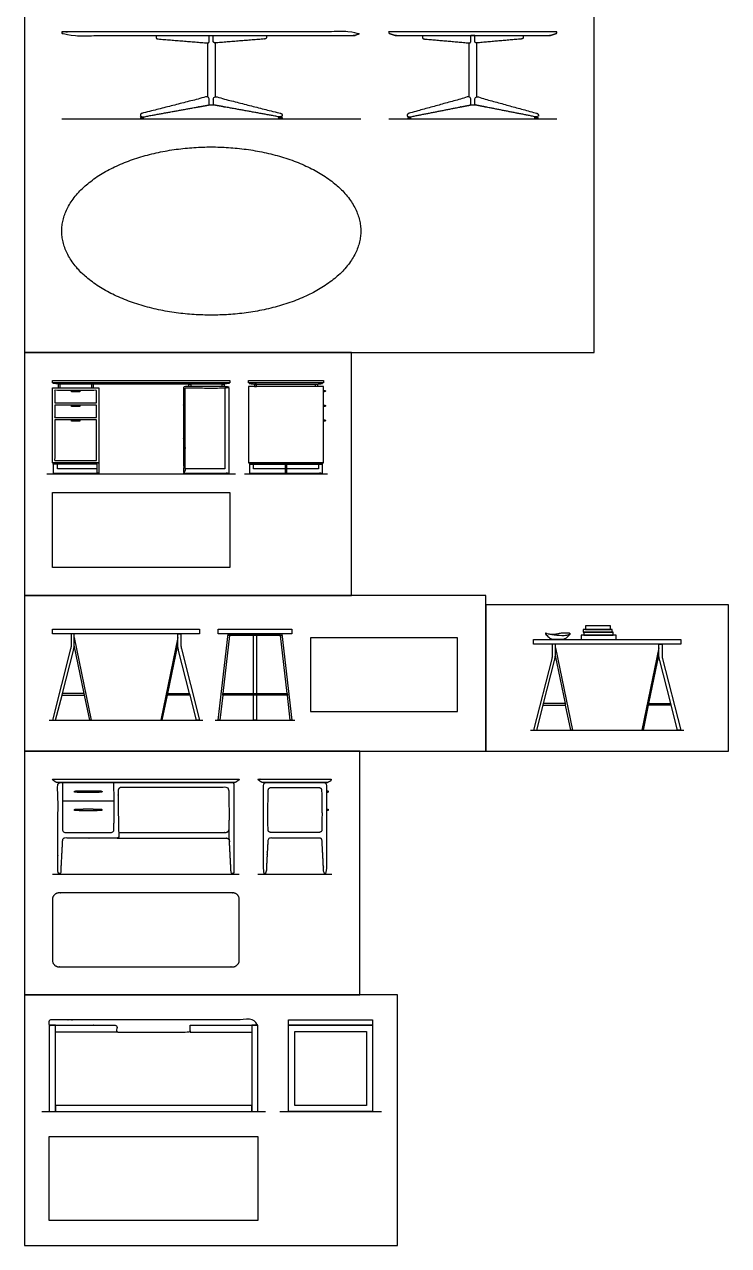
# Model space of a CAD drawing. Header units: millimetres. Extents: x 0.1 to 10.8, y -0.4 to 20.1.
# Drawn here: x 5.05 to 10.79, y 0.08 to 10.04 of the extents above; entities that cross this region are included whole.
import ezdxf

# ---------------------------------------------------------------- set-up
doc = ezdxf.new("R2010")
doc.units = ezdxf.units.MM
for name, color, linetype, true_color in [('2D$AG-DIAGRAM', 7, 'Continuous', 0xfecc66), ('2D$AG-FURNITURE', 7, 'Continuous', 0x66ccff), ('2D$X-VPRT', 6, 'Continuous', 0xff00ff), ('AG-DETAILS', 7, 'Continuous', 0x66ffcc), ('AG-DIAGRAM', 7, 'Continuous', 0xfecc66), ('AG-FURNITURE', 7, 'Continuous', 0x66ccff), ('AG-OBJECTS', 7, 'Continuous', 0x66ff66), ('X-VPRT', 6, 'Continuous', 0xff00ff)]:
    doc.layers.add(name, color=color, linetype=linetype, true_color=true_color)

msp = doc.modelspace()

# ---------------------------------------------------------------- linework, layer by layer
at = {"layer": '2D$AG-DIAGRAM'}
for points in [[(5.354, 9.2691), (7.7924, 9.2691)], [(8.021, 9.2691), (9.3926, 9.2691)], [(5.2319, 6.3735), (6.7715, 6.3735)], [(6.8431, 6.3735), (7.5226, 6.3735)], [(5.2778, 3.1096), (6.8018, 3.1096)], [(6.9542, 3.1096), (7.5575, 3.1096)], [(5.19, 1.1728), (7.0166, 1.1728)], [(7.1319, 1.1728), (7.9613, 1.1728)]]:
    msp.add_lwpolyline(points, dxfattribs=at)
at = {"layer": '2D$AG-FURNITURE'}
for points in [[(6.5415, 9.8889), (6.5415, 9.4493)], [(6.605, 9.8889), (6.605, 9.4493)], [(8.6751, 9.889), (8.6751, 9.4494)], [(8.7229, 9.9485), (8.6907, 9.9485)], [(8.7386, 9.4494), (8.7386, 9.889)], [(6.5523, 9.3832), (6.5732, 9.3832), (6.5941, 9.3832)], [(8.6862, 9.3832), (8.7274, 9.3832)], [(6, 9.284), (6, 9.2805), (6.0168, 9.2805), (6.0168, 9.2857)], [(7.1464, 9.284), (7.1464, 9.2805), (7.1296, 9.2805), (7.1296, 9.2857)], [(8.1801, 9.2834), (8.1801, 9.2805), (8.1968, 9.2805), (8.1968, 9.2865)], [(9.2335, 9.2834), (9.2335, 9.2805), (9.2168, 9.2805), (9.2168, 9.2865)], [(6.3605, 6.3812), (6.7196, 6.3812), (6.7196, 7.0747), (6.6846, 7.0747), (6.6846, 6.4162), (6.3605, 6.4162)], [(5.3188, 6.4651), (5.2839, 6.4651), (5.2839, 6.3812), (5.6429, 6.3812)], [(5.6429, 6.4162), (5.3188, 6.4162), (5.3188, 6.4524)], [(5.6429, 6.4651), (5.6556, 6.4651)], [(7.1765, 6.4162), (6.919, 6.4162), (6.919, 6.4524), (6.8841, 6.4524), (6.8841, 6.3812), (7.1765, 6.3812)], [(7.1892, 6.3812), (7.4816, 6.3812), (7.4816, 6.4524), (7.4466, 6.4524), (7.4466, 6.4162), (7.1892, 6.4162)], [(7.519, 3.7852), (7.5123, 3.7852), (7.5123, 3.7797), (7.5192, 3.7797)], [(5.3589, 3.7084), (5.7802, 3.7084)], [(7.519, 3.6368), (7.5123, 3.6368), (7.5123, 3.6314), (7.5192, 3.6314)], [(5.8049, 1.8205), (5.3032, 1.8205)], [(6.4018, 1.8205), (6.9034, 1.8205)]]:
    msp.add_lwpolyline(points, dxfattribs=at)
for points in [[(5.9957, 9.2691), (6.0211, 9.2691), (6.0211, 9.2805), (5.9957, 9.2805)], [(7.1507, 9.2691), (7.1253, 9.2691), (7.1253, 9.2805), (7.1507, 9.2805)], [(8.1758, 9.2691), (8.2012, 9.2691), (8.2012, 9.2805), (8.1758, 9.2805)], [(9.2379, 9.2691), (9.2125, 9.2691), (9.2125, 9.2805), (9.2379, 9.2805)], [(5.2778, 7.1355), (6.7256, 7.1355), (6.7256, 7.1164), (5.2778, 7.1164)], [(5.6556, 7.0747), (5.6556, 6.4651), (5.2778, 6.4651), (5.2778, 7.0747)], [(6.7196, 7.1164), (6.7196, 7.1118), (6.678, 7.1063), (5.6493, 7.1063), (5.3254, 7.1063), (5.2839, 7.1118), (5.2839, 7.1164)], [(5.3254, 7.1063), (5.3254, 7.0747), (5.3413, 7.0747), (5.3413, 7.1063)], [(5.5973, 7.1063), (5.5973, 7.0747), (5.6131, 7.0747), (5.6131, 7.1063)], [(6.4062, 7.1063), (6.4062, 7.0874), (6.3903, 7.0874), (6.3903, 7.1063)], [(6.678, 7.1063), (6.678, 7.0874), (6.6621, 7.0874), (6.6621, 7.1063)], [(6.878, 7.1355), (7.4876, 7.1355), (7.4876, 7.1164), (6.878, 7.1164)], [(7.4876, 7.0874), (6.878, 7.0874), (6.878, 6.4651), (7.4876, 6.4651)], [(6.9256, 7.1063), (6.9256, 7.0874), (6.9415, 7.0874), (6.9415, 7.1063)], [(7.44, 7.1063), (7.44, 7.0874), (7.4241, 7.0874), (7.4241, 7.1063)], [(5.433, 7.0556), (5.5005, 7.0556), (5.5005, 7.0446), (5.433, 7.0446)], [(5.433, 6.935), (5.5005, 6.935), (5.5005, 6.924), (5.433, 6.924)], [(5.433, 6.8143), (5.5005, 6.8143), (5.5005, 6.8033), (5.433, 6.8033)], [(5.6429, 6.4524), (5.2839, 6.4524), (5.2839, 6.4651), (5.6556, 6.4651), (5.6556, 6.4524), (5.6556, 6.3812), (5.6429, 6.3812)], [(5.298, 6.3812), (5.3096, 6.3812), (5.3085, 6.3735), (5.2991, 6.3735)], [(5.6435, 6.3812), (5.6551, 6.3812), (5.654, 6.3735), (5.6446, 6.3735)], [(6.7054, 6.3812), (6.6938, 6.3812), (6.6949, 6.3735), (6.7043, 6.3735)], [(7.4816, 6.4651), (6.8841, 6.4651), (6.8841, 6.4524), (7.4816, 6.4524)], [(6.8982, 6.3812), (6.9098, 6.3812), (6.9087, 6.3735), (6.8993, 6.3735)], [(7.1765, 6.4524), (7.1765, 6.3812), (7.1892, 6.3812), (7.1892, 6.4524)], [(7.177, 6.3812), (7.1886, 6.3812), (7.1875, 6.3735), (7.1781, 6.3735)], [(7.4674, 6.3812), (7.4558, 6.3812), (7.4569, 6.3735), (7.4663, 6.3735)], [(5.2778, 6.2211), (6.7256, 6.2211), (6.7256, 5.6115), (5.2778, 5.6115)], [(5.3272, 3.1157), (5.3404, 3.1157), (5.3404, 3.1096), (5.3272, 3.1096)], [(6.7525, 3.1157), (6.7393, 3.1157), (6.7393, 3.1096), (6.7525, 3.1096)], [(7.0036, 3.1157), (7.0168, 3.1157), (7.0168, 3.1096), (7.0036, 3.1096)], [(7.5081, 3.1157), (7.4949, 3.1157), (7.4949, 3.1096), (7.5081, 3.1096)], [(7.2037, 1.9221), (7.8895, 1.9221), (7.8895, 1.8777), (7.2037, 1.8777)], [(5.2524, 1.8777), (5.2524, 1.1728), (5.3032, 1.1728), (5.3032, 1.8777)], [(6.9034, 1.8777), (6.9034, 1.1728), (6.9542, 1.1728), (6.9542, 1.8777)], [(7.2037, 1.1728), (7.2037, 1.8777), (7.8895, 1.8777), (7.8895, 1.1728)], [(7.2545, 1.2236), (7.2545, 1.8269), (7.8387, 1.8269), (7.8387, 1.2236)], [(6.9034, 1.2236), (5.3032, 1.2236), (5.3032, 1.1728), (6.9034, 1.1728)], [(5.2524, 0.9696), (6.9542, 0.9696), (6.9542, 0.2838), (5.2524, 0.2838)]]:
    msp.add_lwpolyline(points, close=True, dxfattribs=at)
for points, weights, degree, knots in [([(7.7358, 9.9488), (7.7348, 9.9485), (7.7338, 9.9485), (6.5732, 9.9485), (5.4126, 9.9485), (5.4116, 9.9485), (5.4107, 9.9488), (5.3843, 9.9579), (5.358, 9.967), (5.354, 9.9684), (5.354, 9.9726), (5.354, 9.9735), (5.354, 9.9743), (5.354, 9.9803), (5.36, 9.9803), (6.5732, 9.9803), (7.7865, 9.9803), (7.7924, 9.9803), (7.7924, 9.9743), (7.7924, 9.9735), (7.7924, 9.9726), (7.7924, 9.9684), (7.7884, 9.967), (7.7621, 9.9579), (7.7358, 9.9488)], [1, 0.986280192784, 1, 1, 1, 0.986280192784, 1, 1, 1, 0.814134546194, 1, 1, 1, 0.707106781187, 1, 1, 1, 0.707106781187, 1, 1, 1, 0.814134546195, 1, 1, 1], 2, [0, 0, 0, 0.006483, 0.006483, 4.122056, 4.122056, 4.12854, 4.12854, 4.311159, 4.311159, 4.335381, 4.335381, 4.340986, 4.340986, 4.371691, 4.371691, 8.832596, 8.832596, 8.863301, 8.863301, 8.868907, 8.868907, 8.893128, 8.893128, 9.075748, 9.075748, 9.075748]), ([(9.336, 9.9488), (9.335, 9.9485), (9.334, 9.9485), (8.7068, 9.9485), (8.0796, 9.9485), (8.0786, 9.9485), (8.0777, 9.9488), (8.0513, 9.9579), (8.025, 9.967), (8.021, 9.9684), (8.021, 9.9726), (8.021, 9.9735), (8.021, 9.9743), (8.021, 9.9803), (8.027, 9.9803), (8.7068, 9.9803), (9.3867, 9.9803), (9.3926, 9.9803), (9.3926, 9.9743), (9.3926, 9.9735), (9.3926, 9.9726), (9.3926, 9.9684), (9.3886, 9.967), (9.3623, 9.9579), (9.336, 9.9488)], [1, 0.986280192784, 1, 1, 1, 0.986280192784, 1, 1, 1, 0.814134546194, 1, 1, 1, 0.707106781187, 1, 1, 1, 0.707106781187, 1, 1, 1, 0.814134546195, 1, 1, 1], 2, [0, 0, 0, 0.006483, 0.006483, 4.122056, 4.122056, 4.12854, 4.12854, 4.311159, 4.311159, 4.335381, 4.335381, 4.340986, 4.340986, 4.371691, 4.371691, 8.832596, 8.832596, 8.863301, 8.863301, 8.868907, 8.868907, 8.893128, 8.893128, 9.075748, 9.075748, 9.075748]), ([(6.1225, 9.9485), (6.1225, 9.9419), (6.1225, 9.9353), (6.1225, 9.9224), (6.1366, 9.9213), (6.3385, 9.9051), (6.5403, 9.889), (6.5471, 9.8884), (6.5521, 9.8926), (6.5571, 9.8968), (6.5571, 9.903), (6.5571, 9.9258), (6.5571, 9.9485)], [1, 1, 1, 0.737405585848, 1, 1, 1, 0.915273243812, 1, 0.915273243812, 1, 1, 1], 2, [0, 0, 0, 0.043373, 0.043373, 0.111924, 0.111924, 1.322303, 1.322303, 1.360629, 1.360629, 1.398956, 1.398956, 1.548278, 1.548278, 1.548278]), ([(7.024, 9.9485), (7.024, 9.9419), (7.024, 9.9353), (7.024, 9.9224), (7.0098, 9.9213), (6.808, 9.9051), (6.6061, 9.889), (6.5993, 9.8884), (6.5943, 9.8926), (6.5893, 9.8968), (6.5893, 9.903), (6.5893, 9.9258), (6.5893, 9.9485)], [1, 1, 1, 0.737405585848, 1, 1, 1, 0.915273243812, 1, 0.915273243812, 1, 1, 1], 2, [0, 0, 0, 0.043373, 0.043373, 0.111924, 0.111924, 1.322303, 1.322303, 1.360629, 1.360629, 1.398956, 1.398956, 1.548278, 1.548278, 1.548278]), ([(8.2951, 9.9485), (8.2951, 9.9419), (8.2951, 9.9353), (8.2951, 9.9224), (8.3079, 9.9213), (8.4917, 9.9051), (8.6754, 9.889), (8.6816, 9.8884), (8.6862, 9.8926), (8.6907, 9.8968), (8.6907, 9.903), (8.6907, 9.9258), (8.6907, 9.9485)], [1, 1, 1, 0.737405585848, 1, 1, 1, 0.915273243812, 1, 0.915273243812, 1, 1, 1], 2, [0, 0, 0, 0.043373, 0.043373, 0.111924, 0.111924, 1.322303, 1.322303, 1.360629, 1.360629, 1.398956, 1.398956, 1.548278, 1.548278, 1.548278]), ([(9.1186, 9.9485), (9.1186, 9.9419), (9.1186, 9.9353), (9.1186, 9.9224), (9.1057, 9.9213), (8.922, 9.9051), (8.7382, 9.889), (8.732, 9.8884), (8.7275, 9.8926), (8.7229, 9.8968), (8.7229, 9.903), (8.7229, 9.9258), (8.7229, 9.9485)], [1, 1, 1, 0.737405585848, 1, 1, 1, 0.915273243812, 1, 0.915273243812, 1, 1, 1], 2, [0, 0, 0, 0.043373, 0.043373, 0.111924, 0.111924, 1.322303, 1.322303, 1.360629, 1.360629, 1.398956, 1.398956, 1.548278, 1.548278, 1.548278]), ([(5.9947, 9.3), (5.9947, 9.3113), (6.0065, 9.3143), (6.2711, 9.3816), (6.5357, 9.4489), (6.5434, 9.4508), (6.5497, 9.4464), (6.556, 9.4419), (6.556, 9.4346), (6.556, 9.4121), (6.556, 9.3897), (6.556, 9.3832), (6.5491, 9.3819), (6.277, 9.3327), (6.0049, 9.2835), (6.0009, 9.2828), (5.9978, 9.2852), (5.9947, 9.2876), (5.9947, 9.2913), (5.9947, 9.2957), (5.9947, 9.3)], [1, 0.79557362298, 1, 1, 1, 0.896062755168, 1, 0.896062755168, 1, 1, 1, 0.772153130639, 1, 1, 1, 0.904277749887, 1, 0.904277749887, 1, 1, 1], 2, [0.619233, 0.619233, 0.619233, 0.68249, 0.68249, 1.625247, 1.625247, 1.669953, 1.669953, 1.714659, 1.714659, 2.348332, 2.348332, 2.384077, 2.384077, 4.061408, 4.061408, 4.084306, 4.084306, 4.107205, 4.107205, 4.40193, 4.40193, 4.40193]), ([(7.1517, 9.3), (7.1517, 9.3113), (7.1399, 9.3143), (6.8753, 9.3816), (6.6107, 9.4489), (6.6031, 9.4508), (6.5967, 9.4464), (6.5904, 9.4419), (6.5904, 9.4346), (6.5904, 9.4121), (6.5904, 9.3897), (6.5904, 9.3832), (6.5973, 9.3819), (6.8694, 9.3327), (7.1415, 9.2835), (7.1455, 9.2828), (7.1486, 9.2852), (7.1517, 9.2876), (7.1517, 9.2913), (7.1517, 9.2957), (7.1517, 9.3)], [1, 0.79557362298, 1, 1, 1, 0.896062755168, 1, 0.896062755168, 1, 1, 1, 0.772153130639, 1, 1, 1, 0.904277749887, 1, 0.904277749887, 1, 1, 1], 2, [0.619233, 0.619233, 0.619233, 0.68249, 0.68249, 1.625247, 1.625247, 1.669953, 1.669953, 1.714659, 1.714659, 2.348332, 2.348332, 2.384077, 2.384077, 4.061408, 4.061408, 4.084306, 4.084306, 4.107205, 4.107205, 4.40193, 4.40193, 4.40193]), ([(8.1721, 9.3), (8.1721, 9.3113), (8.183, 9.3143), (8.4269, 9.3816), (8.6709, 9.4489), (8.6779, 9.4508), (8.6838, 9.4464), (8.6896, 9.4419), (8.6896, 9.4346), (8.6896, 9.4121), (8.6896, 9.3897), (8.6896, 9.3832), (8.6832, 9.3819), (8.4324, 9.3327), (8.1815, 9.2835), (8.1779, 9.2828), (8.175, 9.2852), (8.1721, 9.2876), (8.1721, 9.2913), (8.1721, 9.2957), (8.1721, 9.3)], [1, 0.79557362298, 1, 1, 1, 0.896062755168, 1, 0.896062755168, 1, 1, 1, 0.772153130639, 1, 1, 1, 0.904277749887, 1, 0.904277749887, 1, 1, 1], 2, [0.619233, 0.619233, 0.619233, 0.68249, 0.68249, 1.625247, 1.625247, 1.669953, 1.669953, 1.714659, 1.714659, 2.348332, 2.348332, 2.384077, 2.384077, 4.061408, 4.061408, 4.084306, 4.084306, 4.107205, 4.107205, 4.40193, 4.40193, 4.40193]), ([(9.2415, 9.3), (9.2415, 9.3113), (9.2307, 9.3143), (8.9867, 9.3816), (8.7428, 9.4489), (8.7357, 9.4508), (8.7298, 9.4464), (8.724, 9.4419), (8.724, 9.4346), (8.724, 9.4121), (8.724, 9.3897), (8.724, 9.3832), (8.7304, 9.3819), (8.9812, 9.3327), (9.2321, 9.2835), (9.2358, 9.2828), (9.2386, 9.2852), (9.2415, 9.2876), (9.2415, 9.2913), (9.2415, 9.2957), (9.2415, 9.3)], [1, 0.79557362298, 1, 1, 1, 0.896062755168, 1, 0.896062755168, 1, 1, 1, 0.772153130639, 1, 1, 1, 0.904277749887, 1, 0.904277749887, 1, 1, 1], 2, [0.619233, 0.619233, 0.619233, 0.68249, 0.68249, 1.625247, 1.625247, 1.669953, 1.669953, 1.714659, 1.714659, 2.348332, 2.348332, 2.384077, 2.384077, 4.061408, 4.061408, 4.084306, 4.084306, 4.107205, 4.107205, 4.40193, 4.40193, 4.40193]), ([(6.5732, 7.6689), (7.7925, 7.6689), (7.7925, 8.3547), (7.7925, 9.0405), (6.5732, 9.0405), (5.354, 9.0405), (5.354, 8.3547), (5.354, 7.6689), (6.5732, 7.6689)], [1, 0.707106781187, 1, 0.707106781187, 1, 0.707106781187, 1, 0.707106781187, 1], 2, [0, 0, 0, 3.534292, 3.534292, 7.068583, 7.068583, 10.602875, 10.602875, 14.137167, 14.137167, 14.137167]), ([(7.4986, 7.0556), (7.4931, 7.0556), (7.4876, 7.0556), (7.4876, 7.0531), (7.4876, 7.0506), (7.4904, 7.0506), (7.4931, 7.0506), (7.4928, 7.0468), (7.4962, 7.0452), (7.4996, 7.0436), (7.5023, 7.0461), (7.5051, 7.0487), (7.5037, 7.0521), (7.5023, 7.0556), (7.4986, 7.0556)], [1, 1, 1, 1, 1, 1, 1, 0.826218776362, 1, 0.826218776362, 1, 0.826218776362, 1, 0.826218776362, 1], 2, [0.1415152, 0.1415152, 0.1415152, 0.1775518, 0.1775518, 0.2135883, 0.2135883, 0.2316574, 0.2316574, 0.2532229, 0.2532229, 0.2747884, 0.2747884, 0.2963539, 0.2963539, 0.3179194, 0.3179194, 0.3179194]), ([(7.4986, 6.935), (7.4931, 6.935), (7.4876, 6.935), (7.4876, 6.9324), (7.4876, 6.9299), (7.4904, 6.9299), (7.4931, 6.9299), (7.4928, 6.9262), (7.4962, 6.9245), (7.4996, 6.9229), (7.5023, 6.9255), (7.5051, 6.928), (7.5037, 6.9315), (7.5023, 6.935), (7.4986, 6.935)], [1, 1, 1, 1, 1, 1, 1, 0.826218776362, 1, 0.826218776362, 1, 0.826218776362, 1, 0.826218776362, 1], 2, [0.1415152, 0.1415152, 0.1415152, 0.1775518, 0.1775518, 0.2135883, 0.2135883, 0.2316574, 0.2316574, 0.2532229, 0.2532229, 0.2747884, 0.2747884, 0.2963539, 0.2963539, 0.3179194, 0.3179194, 0.3179194]), ([(7.4986, 6.8143), (7.4931, 6.8143), (7.4876, 6.8143), (7.4876, 6.8118), (7.4876, 6.8093), (7.4904, 6.8093), (7.4931, 6.8093), (7.4928, 6.8055), (7.4962, 6.8039), (7.4996, 6.8023), (7.5023, 6.8048), (7.5051, 6.8074), (7.5037, 6.8108), (7.5023, 6.8143), (7.4986, 6.8143)], [1, 1, 1, 1, 1, 1, 1, 0.826218776362, 1, 0.826218776362, 1, 0.826218776362, 1, 0.826218776362, 1], 2, [0.1415152, 0.1415152, 0.1415152, 0.1775518, 0.1775518, 0.2135883, 0.2135883, 0.2316574, 0.2316574, 0.2532229, 0.2532229, 0.2747884, 0.2747884, 0.2963539, 0.2963539, 0.3179194, 0.3179194, 0.3179194]), ([(5.3045, 3.8606), (5.3092, 3.8573), (5.3209, 3.8573), (5.4502, 3.8573), (5.5794, 3.8573), (6.6295, 3.8573), (6.7588, 3.8573), (6.7705, 3.8573), (6.7752, 3.8606), (6.788, 3.8699), (6.8007, 3.8792), (6.8023, 3.8804), (6.8017, 3.8824), (6.8011, 3.8843), (6.7991, 3.8843), (6.649, 3.8843), (5.5794, 3.8843), (5.4308, 3.8843), (5.2806, 3.8843), (5.2786, 3.8843), (5.278, 3.8824), (5.2774, 3.8804), (5.279, 3.8792), (5.2917, 3.8699), (5.3045, 3.8606)], [1, 1, 1, 1, 1, 1, 1, 1, 1, 1, 1, 0.809538480754, 1, 0.809538480754, 1, 1, 1, 1, 1, 0.809538480754, 1, 0.809538480754, 1, 1, 1], 2, [2.028472, 2.028472, 2.028472, 2.085582, 2.085582, 3.036459, 3.036459, 3.987336, 3.987336, 4.044446, 4.044446, 4.105722, 4.105722, 4.117169, 4.117169, 4.128616, 4.128616, 5.094913, 5.094913, 6.061211, 6.061211, 6.072657, 6.072657, 6.084104, 6.084104, 6.14538, 6.14538, 6.14538]), ([(6.9809, 3.8606), (6.9856, 3.8573), (6.9973, 3.8573), (7.1266, 3.8573), (7.2558, 3.8573), (7.3851, 3.8573), (7.5144, 3.8573), (7.526, 3.8573), (7.5308, 3.8606), (7.5435, 3.8699), (7.5563, 3.8792), (7.5579, 3.8804), (7.5573, 3.8824), (7.5567, 3.8843), (7.5546, 3.8843), (7.4045, 3.8843), (7.2558, 3.8843), (7.1072, 3.8843), (6.957, 3.8843), (6.955, 3.8843), (6.9544, 3.8824), (6.9538, 3.8804), (6.9554, 3.8792), (6.9681, 3.8699), (6.9809, 3.8606)], [1, 1, 1, 1, 1, 1, 1, 1, 1, 1, 1, 0.809538480754, 1, 0.809538480754, 1, 1, 1, 1, 1, 0.809538480754, 1, 0.809538480754, 1, 1, 1], 2, [2.028472, 2.028472, 2.028472, 2.085582, 2.085582, 3.036459, 3.036459, 3.987336, 3.987336, 4.044446, 4.044446, 4.105722, 4.105722, 4.117169, 4.117169, 4.128616, 4.128616, 5.094913, 5.094913, 6.061211, 6.061211, 6.072657, 6.072657, 6.084104, 6.084104, 6.14538, 6.14538, 6.14538]), ([(5.8443, 3.8166), (6.3546, 3.8166), (6.6384, 3.8166), (6.6956, 3.8166), (6.7083, 3.8166), (6.7174, 3.8077), (6.7178, 3.795), (6.7212, 3.6873), (6.7217, 3.5799), (6.7195, 3.473), (6.7189, 3.4441), (6.7194, 3.415), (6.721, 3.3855), (6.7257, 3.2966), (6.7304, 3.208), (6.7351, 3.1197), (6.7352, 3.1173), (6.7369, 3.1157), (6.7393, 3.1157), (6.7437, 3.1157), (6.7481, 3.1157), (6.7525, 3.1157), (6.755, 3.1157), (6.7568, 3.1174), (6.7568, 3.1199), (6.7568, 3.3621), (6.7568, 3.6044), (6.7568, 3.8466), (6.7568, 3.8529), (6.7523, 3.8573), (6.746, 3.8573), (6.6641, 3.8573), (6.2752, 3.8573), (5.5794, 3.8573), (5.4975, 3.8573), (5.4156, 3.8573), (5.3337, 3.8573), (5.3274, 3.8573), (5.3229, 3.8529), (5.3229, 3.8466), (5.3229, 3.6044), (5.3229, 3.3621), (5.3229, 3.1199), (5.3229, 3.1174), (5.3247, 3.1157), (5.3272, 3.1157), (5.3316, 3.1157), (5.336, 3.1157), (5.3404, 3.1157), (5.3428, 3.1157), (5.3445, 3.1173), (5.3446, 3.1197), (5.3493, 3.208), (5.354, 3.2963), (5.3587, 3.3847), (5.3593, 3.3964), (5.3679, 3.4046), (5.3797, 3.4046), (5.4463, 3.4046), (5.5128, 3.4046), (5.5794, 3.4046), (5.6589, 3.4046), (5.7342, 3.4046), (5.8053, 3.4046), (5.8093, 3.4046), (5.813, 3.4061), (5.8158, 3.4091), (5.8185, 3.412), (5.8199, 3.4158), (5.8197, 3.4198), (5.8148, 3.5085), (5.8148, 3.7731), (5.8148, 3.7849), (5.8148, 3.8166), (5.8443, 3.8166)], [1, 1, 1, 1, 0.81196310581, 0.81196310581, 1, 1, 1, 1, 1, 1.00000359485, 1.00001078455, 1.0000324474, 1.00004327882, 1.00004327882, 0.817093442291, 0.817093442291, 1.00004327882, 1.00004327882, 1.00004327882, 1.00004327882, 0.804772682226, 0.804772682226, 1.00004327882, 1.00004327882, 1.00004327882, 1.00004327882, 0.804772682226, 0.804772682226, 1.00004327882, 1.00004327882, 1.00004327882, 1.00004327882, 1.00004327882, 1.00004327882, 1.00004327882, 0.804772682226, 0.804772682226, 1.00004327882, 1.00004327882, 1.00004327882, 1.00004327882, 0.804772682226, 0.804772682226, 1.00004327882, 1.00004327882, 1.00004327882, 1.00004327882, 0.817093442291, 0.817093442291, 1.00004327882, 1.00004327882, 1.00004327882, 1.00004327882, 0.81709344229, 0.81709344229, 1.00004327882, 1.00004327882, 1.00004327882, 1.00004327882, 1.00004327882, 1.00004327882, 1.00004327882, 0.945711221067, 0.945711221067, 1.00004327882, 0.945711221067, 0.945711221067, 1.00004327882, 1.00004327882, 1.00004327882, 1.00004327882, 1.00004327882, 1.00004327882], 3, [-4.961428, -4.961428, -4.961428, -4.961428, -4.41877, -4.41877, -4.41877, -4.306394, -4.306394, -4.306394, -3.24541, -3.24541, -3.24541, -2.959366, -2.959366, -2.959366, -2.097503, -2.097503, -2.097503, -2.076226, -2.076226, -2.076226, -2.024936, -2.024936, -2.024936, -2.002916, -2.002916, -2.002916, -1.0232, -1.0232, -1.0232, -0.967688, -0.967688, -0.967688, -0.009684, -0.009684, -0.009684, 0.948319, 0.948319, 0.948319, 1.003831, 1.003831, 1.003831, 1.983547, 1.983547, 1.983547, 2.005567, 2.005567, 2.005567, 2.056857, 2.056857, 2.056857, 2.078134, 2.078134, 2.078134, 2.939989, 2.939989, 2.939989, 3.044556, 3.044556, 3.044556, 3.694609, 3.694609, 3.694609, 3.770525, 3.770525, 3.770525, 3.80899, 3.80899, 3.80899, 3.847455, 3.847455, 3.847455, 4.300398, 4.780114, 5.259831, 5.259831, 5.259831, 5.259831]), ([(5.3598, 3.8573), (5.3577, 3.5905), (5.36, 3.4718), (5.3604, 3.45), (5.3823, 3.45), (5.4775, 3.45), (5.5696, 3.45), (5.6616, 3.45), (5.7569, 3.45), (5.7787, 3.45), (5.7791, 3.4718), (5.7814, 3.5905), (5.7794, 3.8573)], [1, 1, 1, 0.713946798463, 1, 1, 1, 1, 1, 0.713946798463, 1, 1, 1], 2, [0.96985, 0.96985, 0.96985, 1.748915, 1.748915, 1.862126, 1.862126, 2.464845, 2.464845, 3.067565, 3.067565, 3.180776, 3.180776, 3.959841, 3.959841, 3.959841]), ([(5.6777, 3.7781), (5.6821, 3.7783), (5.6821, 3.7826), (5.6821, 3.7829), (5.6821, 3.7831), (5.6821, 3.7874), (5.6777, 3.7877), (5.6258, 3.7904), (5.5696, 3.7904), (5.5133, 3.7904), (5.4614, 3.7877), (5.4571, 3.7874), (5.4571, 3.7831), (5.4571, 3.7829), (5.4571, 3.7826), (5.4571, 3.7783), (5.4614, 3.7781), (5.5133, 3.7753), (5.5696, 3.7753), (5.6258, 3.7753), (5.6777, 3.7781)], [1, 0.725643963817, 1, 1, 1, 0.725643840333, 1, 1, 1, 1, 1, 0.725643840333, 1, 1, 1, 0.725643963817, 1, 1, 1, 1, 1], 2, [-0.409681, -0.409681, -0.409681, -0.387018, -0.387018, -0.385437, -0.385437, -0.362774, -0.362774, -0.012117, -0.012117, 0.338541, 0.338541, 0.361204, 0.361204, 0.362784, 0.362784, 0.385448, 0.385448, 0.736105, 0.736105, 1.086762, 1.086762, 1.086762]), ([(7.4556, 3.4046), (7.4755, 3.4046), (7.4766, 3.3847), (7.4836, 3.2522), (7.4906, 3.1197), (7.4908, 3.1157), (7.4949, 3.1157), (7.5015, 3.1157), (7.5081, 3.1157), (7.5123, 3.1157), (7.5123, 3.1199), (7.5123, 3.4832), (7.5123, 3.8466), (7.5123, 3.8573), (7.5016, 3.8573), (7.3787, 3.8573), (7.2558, 3.8573), (7.133, 3.8573), (7.0101, 3.8573), (6.9993, 3.8573), (6.9993, 3.8466), (6.9993, 3.4832), (6.9993, 3.1199), (6.9993, 3.1157), (7.0036, 3.1157), (7.0102, 3.1157), (7.0168, 3.1157), (7.0208, 3.1157), (7.021, 3.1197), (7.0281, 3.2522), (7.0351, 3.3847), (7.0361, 3.4046), (7.0561, 3.4046), (7.156, 3.4046), (7.2558, 3.4046), (7.3557, 3.4046), (7.4556, 3.4046)], [1, 0.725587121475, 1, 1, 1, 0.725587121477, 1, 1, 1, 0.707106781187, 1, 1, 1, 0.707106781187, 1, 1, 1, 1, 1, 0.707106781187, 1, 1, 1, 0.707106781187, 1, 1, 1, 0.725587121477, 1, 1, 1, 0.725587121475, 1, 1, 1, 1, 1], 2, [-3.055248, -3.055248, -3.055248, -2.950681, -2.950681, -2.088826, -2.088826, -2.067549, -2.067549, -2.016259, -2.016259, -1.994239, -1.994239, -1.014523, -1.014523, -0.959011, -0.959011, -0.001008, -0.001008, 0.956996, 0.956996, 1.012508, 1.012508, 1.992224, 1.992224, 2.014244, 2.014244, 2.065534, 2.065534, 2.086811, 2.086811, 2.948666, 2.948666, 3.053232, 3.053232, 3.703285, 3.703285, 4.353338, 4.353338, 4.353338]), ([(7.453, 3.45), (7.4748, 3.45), (7.4753, 3.4718), (7.4784, 3.6334), (7.4734, 3.795), (7.4727, 3.8166), (7.4512, 3.8166), (7.3517, 3.8166), (7.2558, 3.8166), (7.16, 3.8166), (7.0605, 3.8166), (7.0389, 3.8166), (7.0383, 3.795), (7.0333, 3.6334), (7.0364, 3.4718), (7.0368, 3.45), (7.0587, 3.45), (7.1591, 3.45), (7.2558, 3.45), (7.3526, 3.45), (7.453, 3.45)], [1, 0.713946798463, 1, 1, 1, 0.717944658715, 1, 1, 1, 1, 1, 0.717944658715, 1, 1, 1, 0.713946798463, 1, 1, 1, 1, 1], 2, [-1.968966, -1.968966, -1.968966, -1.855755, -1.855755, -0.794771, -0.794771, -0.682395, -0.682395, -0.05342, -0.05342, 0.575555, 0.575555, 0.687931, 0.687931, 1.748915, 1.748915, 1.862126, 1.862126, 2.497163, 2.497163, 3.132199, 3.132199, 3.132199]), ([(7.5217, 3.7768), (7.5261, 3.7749), (7.5275, 3.7808), (7.5289, 3.7866), (7.5245, 3.7885), (7.5202, 3.7904), (7.5188, 3.7845), (7.5174, 3.7787), (7.5217, 3.7768)], [1, 0.707106781187, 1, 0.707106781187, 1, 0.707106781187, 1, 0.707106781187, 1], 2, [0, 0, 0, 0.02345711, 0.02345711, 0.04691422, 0.04691422, 0.07037133, 0.07037133, 0.09382844, 0.09382844, 0.09382844]), ([(5.6777, 3.6292), (5.6821, 3.6294), (5.6821, 3.6338), (5.6821, 3.634), (5.6821, 3.6342), (5.6821, 3.6386), (5.6777, 3.6388), (5.6258, 3.6415), (5.5696, 3.6415), (5.5133, 3.6415), (5.4614, 3.6388), (5.4571, 3.6386), (5.4571, 3.6342), (5.4571, 3.634), (5.4571, 3.6338), (5.4571, 3.6294), (5.4614, 3.6292), (5.5133, 3.6264), (5.5696, 3.6264), (5.6258, 3.6264), (5.6777, 3.6292)], [1, 0.725643963817, 1, 1, 1, 0.725643840333, 1, 1, 1, 1, 1, 0.725643840333, 1, 1, 1, 0.725643963817, 1, 1, 1, 1, 1], 2, [-0.409681, -0.409681, -0.409681, -0.387018, -0.387018, -0.385437, -0.385437, -0.362774, -0.362774, -0.012117, -0.012117, 0.338541, 0.338541, 0.361204, 0.361204, 0.362784, 0.362784, 0.385448, 0.385448, 0.736105, 0.736105, 1.086762, 1.086762, 1.086762]), ([(7.5217, 3.6285), (7.5261, 3.6266), (7.5275, 3.6325), (7.5289, 3.6383), (7.5245, 3.6402), (7.5202, 3.6421), (7.5188, 3.6362), (7.5174, 3.6304), (7.5217, 3.6285)], [1, 0.707106781187, 1, 0.707106781187, 1, 0.707106781187, 1, 0.707106781187, 1], 2, [0, 0, 0, 0.02345711, 0.02345711, 0.04691422, 0.04691422, 0.07037133, 0.07037133, 0.09382844, 0.09382844, 0.09382844]), ([(5.2778, 2.9033), (5.2778, 2.9572), (5.3317, 2.9572), (6.0398, 2.9572), (6.7479, 2.9572), (6.8018, 2.9572), (6.8018, 2.9033), (6.8018, 2.6555), (6.8018, 2.4078), (6.8018, 2.3539), (6.7479, 2.3539), (6.0398, 2.3539), (5.3317, 2.3539), (5.2778, 2.3539), (5.2778, 2.4078), (5.2778, 2.6555), (5.2778, 2.9033)], [1, 0.707106781187, 1, 1, 1, 0.707106781187, 1, 1, 1, 0.707106781187, 1, 1, 1, 0.707106781187, 1, 1, 1], 2, [0, 0, 0, 0.2777, 0.2777, 4.924121, 4.924121, 5.201822, 5.201822, 6.827409, 6.827409, 7.10511, 7.10511, 11.751531, 11.751531, 12.029231, 12.029231, 13.654819, 13.654819, 13.654819])]:
    msp.add_rational_spline(points, weights, degree=degree, knots=knots, dxfattribs=at)
for points, knots in [([(6.3605, 7.0747), (6.3605, 6.728), (6.3605, 6.3812), (6.3541, 6.3812), (6.3478, 6.3812), (6.3478, 6.728), (6.3478, 7.0747), (6.3478, 7.081), (6.3478, 7.0874), (6.5337, 7.0874), (6.7196, 7.0874), (6.7196, 7.081), (6.7196, 7.0747), (6.54, 7.0747), (6.3605, 7.0747)], [0, 0, 0, 2.275076, 2.275076, 2.29591, 2.29591, 4.570986, 4.570986, 4.623069, 4.623069, 4.759504, 4.759504, 4.811587, 4.811587, 4.943361, 4.943361, 4.943361]), ([(7.4816, 7.1164), (7.4816, 7.1141), (7.4816, 7.1118), (7.4608, 7.1091), (7.44, 7.1063), (7.3114, 7.1063), (7.1828, 7.1063), (7.0542, 7.1063), (6.9256, 7.1063), (6.9049, 7.1091), (6.8841, 7.1118), (6.8841, 7.1141), (6.8841, 7.1164), (7.1828, 7.1164), (7.4816, 7.1164)], [0, 0, 0, 1, 1, 2, 2, 3, 3, 4, 4, 5, 5, 6, 6, 7.960317, 7.960317, 7.960317]), ([(5.2969, 6.954), (5.2969, 7.0048), (5.2969, 7.0556), (5.4667, 7.0556), (5.6366, 7.0556), (5.6366, 7.0048), (5.6366, 6.954), (5.4667, 6.954), (5.2969, 6.954)], [4.59375, 4.59375, 4.59375, 4.927083, 4.927083, 6.041667, 6.041667, 6.375, 6.375, 7.489583, 7.489583, 7.489583]), ([(5.2969, 6.935), (5.4667, 6.935), (5.6366, 6.935), (5.6366, 6.8842), (5.6366, 6.8334), (5.4667, 6.8334), (5.2969, 6.8334), (5.2969, 6.8842), (5.2969, 6.935)], [-2.354167, -2.354167, -2.354167, -1.239583, -1.239583, -0.90625, -0.90625, 0.208333, 0.208333, 0.541667, 0.541667, 0.541667]), ([(5.2969, 6.8143), (5.4667, 6.8143), (5.6366, 6.8143), (5.6366, 6.6492), (5.6366, 6.4841), (5.4667, 6.4841), (5.2969, 6.4841), (5.2969, 6.6492), (5.2969, 6.8143)], [-2.354167, -2.354167, -2.354167, -1.239583, -1.239583, -0.15625, -0.15625, 0.958333, 0.958333, 2.041667, 2.041667, 2.041667]), ([(6.36, 6.3812), (6.3541, 6.3812), (6.3483, 6.3812), (6.3489, 6.3774), (6.3494, 6.3735), (6.3541, 6.3735), (6.3589, 6.3735), (6.3594, 6.3774), (6.36, 6.3812)], [0, 0, 0, 0.02180481, 0.02180481, 0.04729311, 0.04729311, 0.06909792, 0.06909792, 0.09458622, 0.09458622, 0.09458622]), ([(5.8053, 3.4046), (6.2478, 3.4046), (6.6903, 3.4046), (6.7201, 3.4046), (6.7216, 3.3729)], [0, 0, 0, 2.903549, 2.903549, 3.105374, 3.105374, 3.105374]), ([(5.8183, 3.45), (6.2525, 3.45), (6.6868, 3.45), (6.7193, 3.45), (6.7197, 3.4842)], [0.042544, 0.042544, 0.042544, 2.892127, 2.892127, 3.06714, 3.06714, 3.06714]), ([(6.4018, 1.8777), (6.4018, 1.8491), (6.4018, 1.8205), (6.1033, 1.8205), (5.8049, 1.8205), (5.8049, 1.8491), (5.8049, 1.8777), (5.5286, 1.8777), (5.2524, 1.8777), (5.2524, 1.8999), (5.2524, 1.9221), (6.1033, 1.9221), (6.9542, 1.9221), (6.9542, 1.8999), (6.9542, 1.8777), (6.678, 1.8777), (6.4018, 1.8777)], [-1.354167, -1.354167, -1.354167, -1.166667, -1.166667, -0.1875, -0.1875, 0, 0, 1.8125, 1.8125, 1.958333, 1.958333, 7.541667, 7.541667, 7.6875, 7.6875, 9.5, 9.5, 9.5])]:
    msp.add_open_spline(points, degree=2, knots=knots, dxfattribs=at)
at = {"layer": '2D$X-VPRT'}
for points in [[(5.0492, 7.3641), (9.6974, 7.3641), (9.6974, 10.2851), (5.0492, 10.2851)], [(5.0492, 5.3829), (7.7162, 5.3829), (7.7162, 7.3641), (5.0492, 7.3641)], [(5.0492, 2.1253), (7.7861, 2.1253), (7.7861, 4.1129), (5.0492, 4.1129)], [(5.0492, 0.0806), (8.0927, 0.0806), (8.0927, 2.1253), (5.0492, 2.1253)]]:
    msp.add_lwpolyline(points, close=True, dxfattribs=at)
at = {"layer": 'AG-DETAILS'}
for p, q in [((5.537, 4.5828), (5.3592, 4.5828)), ((6.2188, 4.5828), (6.3966, 4.5828)), ((5.3559, 4.5701), (5.5396, 4.5701)), ((6.3999, 4.5701), (6.2162, 4.5701)), ((9.2802, 4.4876), (9.4639, 4.4876)), ((9.4613, 4.5003), (9.2835, 4.5003)), ((10.3242, 4.4876), (10.1405, 4.4876)), ((10.1431, 4.5003), (10.3209, 4.5003))]:
    msp.add_line(p, q, dxfattribs=at)
for points in [[(5.4556, 5.0388), (5.5946, 4.3669), (5.5816, 4.3669), (5.5396, 4.5701), (5.537, 4.5828), (5.4556, 4.9761)], [(6.3002, 5.0388), (6.1612, 4.3669), (6.1741, 4.3669), (6.2162, 4.5701), (6.2188, 4.5828), (6.3002, 4.9761)], [(6.7226, 5.0558), (6.71, 5.0558)], [(6.9177, 4.5828), (6.9177, 5.0558)], [(6.9431, 5.0558), (6.9431, 4.5828)], [(7.1382, 5.0558), (7.1509, 5.0558)], [(9.3799, 4.9563), (9.5189, 4.2844), (9.5059, 4.2844), (9.4639, 4.4876), (9.4613, 4.5003), (9.3799, 4.8936)], [(10.2245, 4.9563), (10.0855, 4.2844), (10.0984, 4.2844), (10.1405, 4.4876), (10.1431, 4.5003), (10.2245, 4.8936)], [(6.6666, 4.5701), (6.6681, 4.5828)], [(7.1927, 4.5828), (7.1942, 4.5701)], [(6.9431, 4.5701), (6.9431, 4.3669), (6.9177, 4.3669), (6.9177, 4.5701)]]:
    msp.add_lwpolyline(points, dxfattribs=at)
at = {"layer": 'AG-DIAGRAM'}
for p, q in [((5.2524, 4.3669), (6.5034, 4.3669)), ((6.605, 4.3669), (7.2558, 4.3669)), ((9.1767, 4.2844), (10.4277, 4.2844))]:
    msp.add_line(p, q, dxfattribs=at)
at = {"layer": 'AG-FURNITURE'}
for p, q in [((5.3559, 4.5701), (5.3592, 4.5828)), ((6.3999, 4.5701), (6.3966, 4.5828)), ((9.2802, 4.4876), (9.2835, 4.5003)), ((10.3242, 4.4876), (10.3209, 4.5003))]:
    msp.add_line(p, q, dxfattribs=at)
for points in [[(6.478, 5.1066), (6.478, 5.0685), (5.2778, 5.0685), (5.2778, 5.1066)], [(7.2304, 5.1066), (7.2304, 5.0685), (6.6304, 5.0685), (6.6304, 5.1066)], [(6.7113, 5.0685), (7.1495, 5.0685), (7.2304, 4.3669), (7.2177, 4.3669), (7.1942, 4.5701), (6.6666, 4.5701), (6.6431, 4.3669), (6.6304, 4.3669)], [(6.6681, 4.5828), (7.1927, 4.5828), (7.1382, 5.0558), (6.7226, 5.0558)], [(7.3828, 4.4367), (8.583, 4.4367), (8.583, 5.0368), (7.3828, 5.0368)], [(10.4023, 5.0242), (10.4023, 4.9861), (9.2021, 4.9861), (9.2021, 5.0242)]]:
    msp.add_lwpolyline(points, close=True, dxfattribs=at)
for points in [[(5.4556, 4.9761), (5.4556, 5.0685), (5.4302, 5.0685), (5.4302, 4.9826)], [(6.3002, 4.9761), (6.3002, 5.0685), (6.3256, 5.0685), (6.3256, 4.9826)], [(9.3799, 4.8936), (9.3799, 4.9861), (9.3545, 4.9861), (9.3545, 4.9001)], [(10.2245, 4.8936), (10.2245, 4.9861), (10.2499, 4.9861), (10.2499, 4.9001)], [(5.426, 4.9473), (5.2778, 4.3669), (5.3039, 4.3665)], [(5.3592, 4.5828), (5.449, 4.9348)], [(6.3966, 4.5828), (6.3067, 4.9348)], [(6.3298, 4.9473), (6.478, 4.3669), (6.4518, 4.3665)], [(9.3503, 4.8649), (9.2021, 4.2844), (9.2282, 4.284)], [(9.2835, 4.5003), (9.3733, 4.8523)], [(10.3209, 4.5003), (10.231, 4.8523)], [(10.2541, 4.8649), (10.4023, 4.2844), (10.3761, 4.284)], [(5.3039, 4.3665), (5.3559, 4.5701)], [(6.4518, 4.3665), (6.3999, 4.5701)], [(9.2282, 4.284), (9.2802, 4.4876)], [(10.3761, 4.284), (10.3242, 4.4876)]]:
    msp.add_lwpolyline(points, dxfattribs=at)
for points in [[(5.4302, 4.9826), (5.4302, 4.9638), (5.426, 4.9473)], [(6.3256, 4.9826), (6.3256, 4.9638), (6.3298, 4.9473)], [(5.449, 4.9348), (5.4556, 4.9606), (5.4556, 4.9761)], [(6.3067, 4.9348), (6.3002, 4.9606), (6.3002, 4.9761)], [(9.3545, 4.9001), (9.3545, 4.8813), (9.3503, 4.8649)], [(9.3733, 4.8523), (9.3799, 4.8781), (9.3799, 4.8936)], [(10.231, 4.8523), (10.2245, 4.8781), (10.2245, 4.8936)], [(10.2499, 4.9001), (10.2499, 4.8813), (10.2541, 4.8649)]]:
    msp.add_open_spline(points, degree=2, dxfattribs=at)
at = {"layer": 'AG-OBJECTS'}
for points in [[(9.8446, 5.0847), (9.8446, 5.105), (9.607, 5.105), (9.607, 5.0847)], [(9.8509, 5.0593), (9.8509, 5.0847), (9.6133, 5.0847), (9.6133, 5.0593)], [(9.8284, 5.105), (9.8284, 5.1348), (9.6253, 5.1348), (9.6253, 5.105)], [(9.8748, 5.0242), (9.8748, 5.0593), (9.5902, 5.0593), (9.5902, 5.0242)]]:
    msp.add_lwpolyline(points, close=True, dxfattribs=at)
msp.add_lwpolyline([(9.4524, 5.0279), (9.4524, 5.0242), (9.3473, 5.0242), (9.3473, 5.0279)], dxfattribs=at)
for points, knots in [([(9.5001, 5.0722), (9.4987, 5.0674), (9.4858, 5.0576), (9.4488, 5.0521), (9.3735, 5.0582), (9.3106, 5.0669), (9.3014, 5.0769), (9.2974, 5.0739), (9.3063, 5.0601), (9.3328, 5.0364), (9.3423, 5.0308), (9.3473, 5.0279)], [0, 0, 0, 0, 0.242256, 0.579031, 1.095254, 1.548513, 1.725872, 1.81171, 2.026238, 2.37337, 2.609714, 2.609714, 2.609714, 2.609714]), ([(9.4999, 5.0711), (9.4916, 5.0762), (9.4694, 5.0763), (9.4256, 5.0766), (9.3999, 5.0689), (9.3675, 5.0629), (9.3403, 5.0636), (9.3162, 5.0692), (9.3048, 5.0737)], [0, 0, 0, 0, 0.317642, 0.739106, 1.06867, 1.421474, 1.752072, 2.131851, 2.131851, 2.131851, 2.131851]), ([(9.4524, 5.0279), (9.4608, 5.0332), (9.4761, 5.041), (9.4922, 5.0578), (9.4999, 5.0711)], [0, 0, 0, 0, 0.4018036, 0.8789664, 0.8789664, 0.8789664, 0.8789664])]:
    msp.add_open_spline(points, degree=3, knots=knots, dxfattribs=at)
at = {"layer": 'X-VPRT'}
for points in [[(5.0492, 5.3829), (5.0492, 4.1129), (8.8116, 4.1129), (8.8116, 5.3829)], [(8.8116, 5.3067), (8.8116, 4.1129), (10.7928, 4.1129), (10.7928, 5.3067)]]:
    msp.add_lwpolyline(points, close=True, dxfattribs=at)

doc.saveas('drawing.dxf')
